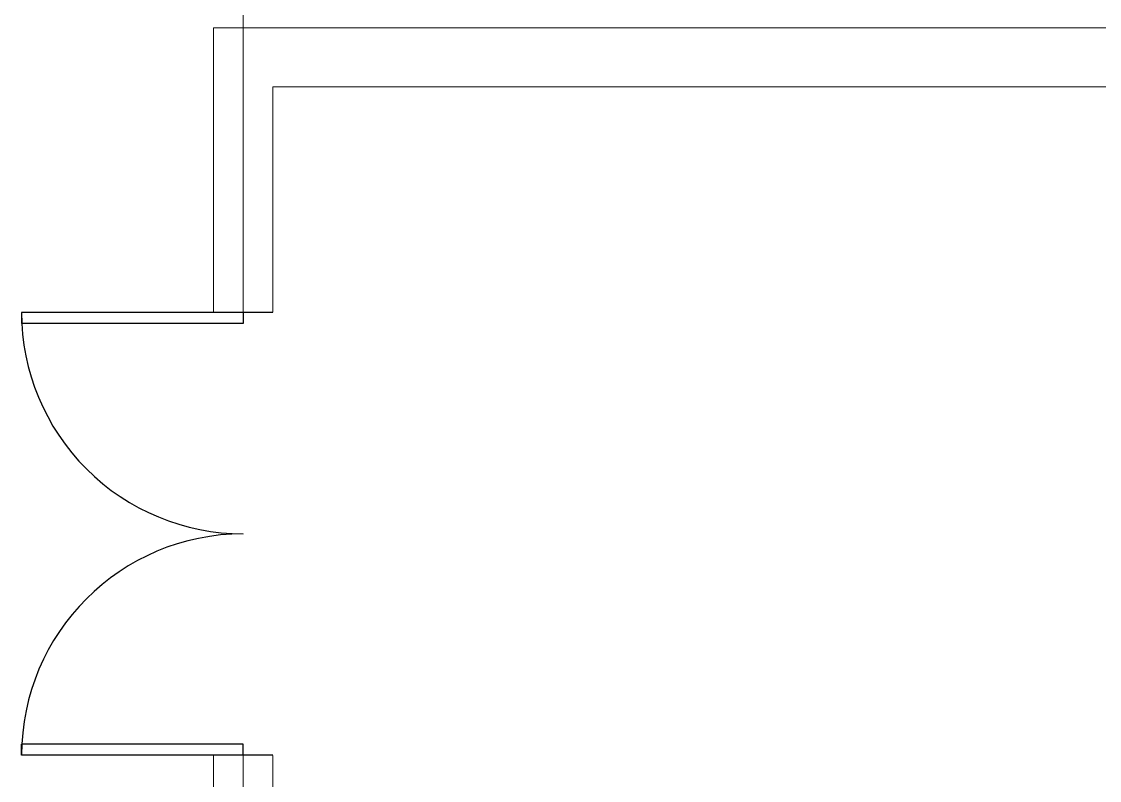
# Model space of a CAD drawing. Extents: x -681219 to -550379, y -242630 to -158199.
# Drawn here: x -650205 to -646558, y -211065 to -208495 of the extents above; entities that cross this region are included whole.
import ezdxf
from ezdxf.lldxf.tags import DXFTag

# ---------------------------------------------------------------- set-up
doc = ezdxf.new("R2010")
doc.units = 0
doc.header["$LTSCALE"] = 1000
doc.layers.add('famsun', color=7, linetype='CONTINUOUS', lineweight=0)
doc.layers.add('轴网_轴线', color=1, linetype='CENTER2', lineweight=0)
doc.layers.add('GY_Bj_Hatch', color=9, linetype='CONTINUOUS')
doc.layers.add('GY_Door', color=4, linetype='CONTINUOUS')
tags = doc.linetypes.add('CENTER2', pattern=[28.575, 19.05, -3.175, 3.175, -3.175]).pattern_tags.tags
tags[10:11] = [DXFTag(74, 4), DXFTag(75, 0), DXFTag(340, '0'), DXFTag(46, 0.0), DXFTag(50, 0.0), DXFTag(44, 0.0), DXFTag(45, 0.0)]
tags[8:9] = [DXFTag(74, 4), DXFTag(75, 0), DXFTag(340, '0'), DXFTag(46, 0.0), DXFTag(50, 0.0), DXFTag(44, 0.0), DXFTag(45, 0.0)]
tags[6:7] = [DXFTag(74, 4), DXFTag(75, 0), DXFTag(340, '0'), DXFTag(46, 0.0), DXFTag(50, 0.0), DXFTag(44, 0.0), DXFTag(45, 0.0)]
tags[4:5] = [DXFTag(74, 4), DXFTag(75, 0), DXFTag(340, '0'), DXFTag(46, 0.0), DXFTag(50, 0.0), DXFTag(44, 0.0), DXFTag(45, 0.0)]

# ---------------------------------------------------------------- blocks, each defined once
blk = doc.blocks.new('轴网FB0EDE194AE0F5E0')
at = {"layer": '轴网_轴线'}
blk.add_line((25500, -1200), (25500, 23700), dxfattribs=at)
blk = doc.blocks.new('Sdoor#JD_GY')
at = {"layer": 'GY_Door'}
for p, q in [((-0.5, 0), (-0.5, 0.5)), ((-0.5, 0.5), (-0.475, 0.5)), ((-0.475, 0), (-0.475, 0.5)), ((0.475, 0), (0.475, 0.5)), ((0.5, 0.5), (0.475, 0.5)), ((0.5, 0), (0.5, 0.5)), ((-0.5, 0), (-0.475, 0)), ((0.5, 0), (0.475, 0))]:
    blk.add_line(p, q, dxfattribs=at)
for centre, start, end in [((-0.5, 0), 0, 90), ((0.5, 0), 90, 180)]:
    blk.add_arc(centre, 0.5, start, end, dxfattribs=at)
blk = doc.blocks.new('Sdoor#JD_GY2023120806595600', base_point=(166086.6, 13933.4))
blk.add_wipeout([(165336.6, 14053.4), (166836.6, 14053.4), (166836.6, 13813.4), (165336.6, 13813.4)]).dxf.layer = 'GY_Bj_Hatch'
at = {"layer": 'GY_Door', "color": 4}
for p, q in [((165336.6, 14033.4), (165336.6, 13833.4)), ((166836.6, 14033.4), (166836.6, 13833.4))]:
    blk.add_line(p, q, dxfattribs=at)
at = {"layer": 'GY_Door', "xscale": 1500, "yscale": 1500, "rotation": 180}
blk.add_blockref('Sdoor#JD_GY', (166086.6, 13933.4), dxfattribs=at)

msp = doc.modelspace()

# ---------------------------------------------------------------- linework, layer by layer
at = {"layer": 'famsun'}
for p, q in [((-649555.4609, -211691.6983), (-649555.4609, -208516.6983)), ((-649555.4609, -208516.6983), (-638555.4609, -208516.6983)), ((-649355.4609, -211691.6983), (-649355.4609, -208716.6983)), ((-649355.4609, -208716.6983), (-638555.4609, -208716.6983))]:
    msp.add_line(p, q, dxfattribs=at)

# ---------------------------------------------------------------- block references
at = {"layer": 'famsun', "xscale": -1}
msp.add_blockref('轴网FB0EDE194AE0F5E0', (-623955.4609, -226916.6983), dxfattribs=at)

# ---------------------------------------------------------------- next in the draw order: block references
at = {"layer": 'GY_Door', "rotation": 270}
msp.add_blockref('Sdoor#JD_GY2023120806595600', (-649455.4609, -210230.0737), dxfattribs=at)

doc.saveas('drawing.dxf')
